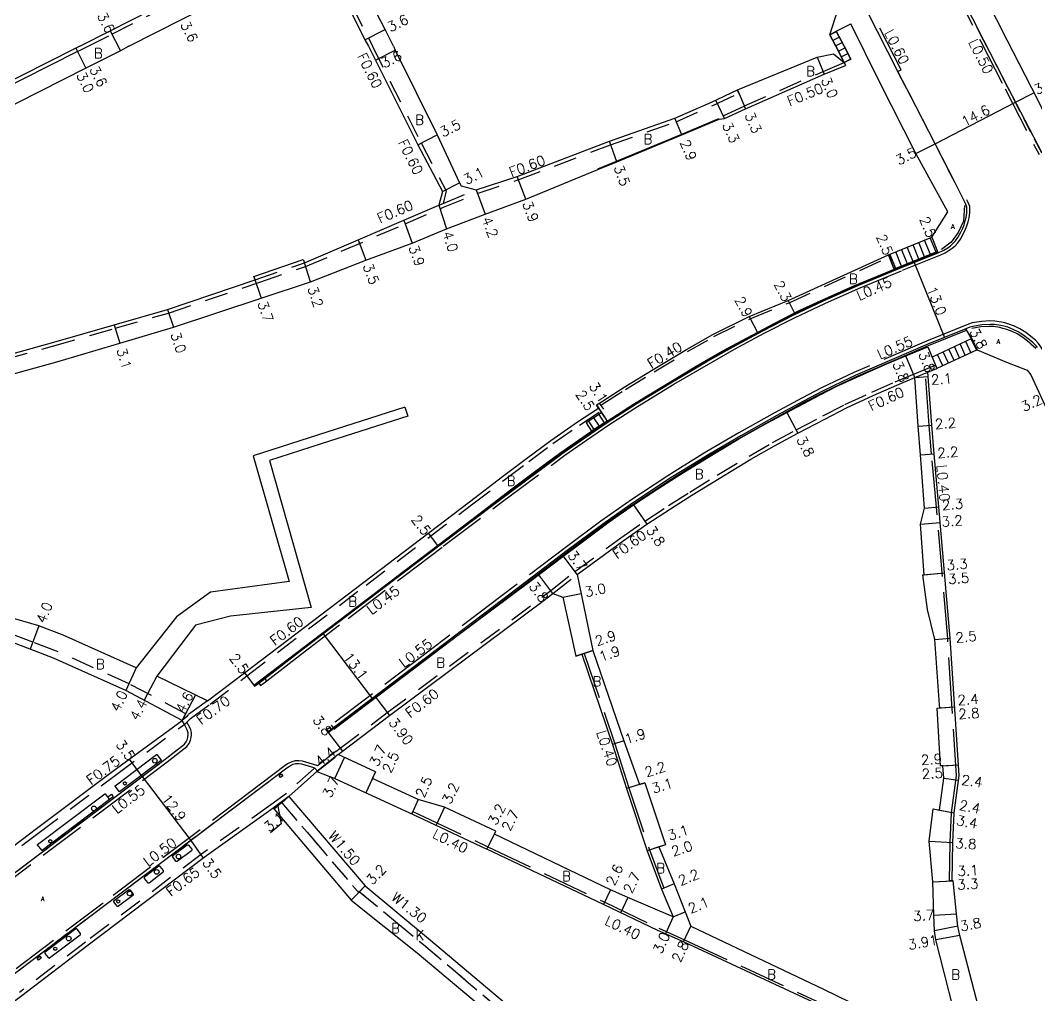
# Model space of a CAD drawing. Header units: metres. Extents: x -2400 to -1600, y -109800 to -109200.
# Drawn here: x -2152.9 to -1989.3, y -109599.1 to -109442.1 of the extents above; entities that cross this region are included whole.
import ezdxf

# ---------------------------------------------------------------- set-up
doc = ezdxf.new("R2010")
doc.units = ezdxf.units.M
doc.header["$LTSCALE"] = 2.5
for name, pattern in [('2213000', [1.5, 1, -0.5]), ('2232000', [2.5, 1.5, -1]), ('2233000', [4, 3, -1]), ('6301000', [1, 0.5, -0.5])]:
    doc.linetypes.add(name, pattern=pattern)
doc.layers.get('0').update_dxf_attribs({"color": 150, "lineweight": 30})
for name, color, linetype in [('2101000', 177, 'Continuous'), ('2102000', 191, 'Continuous'), ('2102001', 191, 'Continuous'), ('2213000', 6, '2213000'), ('2214000', 6, 'Continuous'), ('2214110', 1, 'Continuous'), ('2214120', 2, 'Continuous'), ('2214990', 7, 'Continuous'), ('2231000', 162, 'Continuous'), ('2232000', 4, '2232000'), ('2233000', 62, '2233000'), ('2235000', 7, 'Continuous'), ('2236100', 96, 'Continuous'), ('2238000', 11, 'Continuous'), ('2239000', 3, 'Continuous'), ('5107000', 24, '2232000'), ('6132000', 1, '6132000'), ('6165200', 3, 'Continuous'), ('9107000', 111, 'Continuous'), ('9201100', 215, 'Continuous'), ('9201500', 222, 'Continuous'), ('9201600', 215, 'Continuous'), ('9202100', 82, 'Continuous'), ('9202200', 155, '6301000'), ('9203500', 155, 'Continuous')]:
    doc.layers.add(name, color=color, linetype=linetype)
doc.styles.add('Dm_Anotation', font='txt.shx', dxfattribs={"bigfont": 'pscdm.shx'})
doc.linetypes.add('6132000', pattern='A,1e-07,[100,DM.shx,S=0.25,R=0,X=0,Y=0],0.05,[100,DM.shx,S=0.2,R=0,X=0,Y=0],0.05,[100,DM.shx,S=0.15,R=0,X=0,Y=0],0.05,[100,DM.shx,S=0.1,R=0,X=0,Y=0],0.05,[100,DM.shx,S=0.05,R=0,X=0,Y=0],4.8', length=5)

# ---------------------------------------------------------------- blocks, each defined once
blk = doc.blocks.new('223900')
blk.add_lwpolyline([(-0.22, -0.37), (-0.44, -0.3), (-0.47, -0.27), (-0.48, -0.24), (-0.44, 0.01), (-0.48, 0.23), (-0.47, 0.27), (-0.45, 0.29), (-0.21, 0.38), (-0.04, 0.53), (0, 0.54), (0.03, 0.53), (0.22, 0.37), (0.44, 0.3), (0.47, 0.27), (0.48, 0.24), (0.44, -0.01), (0.48, -0.23), (0.47, -0.27), (0.45, -0.29), (0.21, -0.38), (0.04, -0.53), (0, -0.54), (-0.03, -0.53)], close=True)
blk = doc.blocks.new('223800')
blk.add_circle((0, 0), 0.75)

msp = doc.modelspace()

# ---------------------------------------------------------------- linework, layer by layer
at = {"layer": '2101000'}
for points in [[(-2143.31, -109446.3), (-2138.44, -109443.8), (-2128.41, -109438.67), (-2112.04, -109430.32), (-2107.65, -109428.08), (-2104.95, -109426.39), (-2103.95, -109425.29), (-2094.03, -109412.93), (-2089.49, -109407.23)], [(-2092.86, -109446.3), (-2094.21, -109443.61), (-2096.84, -109438.38), (-2100.33, -109431.11), (-2101.58, -109428.64), (-2100.92, -109427.75), (-2090.95, -109415.33), (-2085.68, -109408.51)], [(-2135.42, -109446.3), (-2126.77, -109441.88), (-2110.33, -109433.49), (-2105.87, -109431.21), (-2105.29, -109430.91), (-2104.49, -109431.6), (-2104.03, -109431.99), (-2103.8, -109432.19), (-2103.6, -109432.6), (-2100.09, -109439.94), (-2097.43, -109445.23), (-2096.89, -109446.3)], [(-1997.48, -109433.45), (-1998.1, -109432.22), (-1998.48, -109432.33), (-1998.92, -109432.58), (-1999.41, -109433.47), (-1999.57, -109434.17), (-1999.55, -109434.69), (-1998.99, -109435.89), (-1995.37, -109442.81), (-1995.14, -109443.26), (-1990.17, -109452.96), (-1985.75, -109461.73)], [(-2003.63, -109472.95), (-2008.74, -109463.58), (-2014.62, -109452.04), (-2019.22, -109442.67)], [(-2143.31, -109446.3), (-2143.99, -109446.6), (-2143.72, -109447.13), (-2166.01, -109458.41)], [(-2135.42, -109446.3), (-2136.8, -109447.01), (-2142.36, -109449.81), (-2164.65, -109461.08)], [(-2096.89, -109446.3), (-2095.76, -109448.55), (-2088.93, -109462.14)], [(-2092.86, -109446.3), (-2092.55, -109446.93), (-2085.81, -109460.56)], [(-2079.56, -109469.41), (-2072.96, -109467.25), (-2058.1, -109461.59), (-2047.55, -109457.88), (-2041.68, -109455.28), (-2037.49, -109453.33), (-2024.65, -109448.02), (-2022, -109447.52), (-2020.31, -109448.93), (-2020.11, -109449.39)], [(-2059.93, -109466.12), (-2056.89, -109464.88), (-2046.42, -109460.55), (-2040.41, -109458.01), (-2039.58, -109457.94), (-2036.17, -109456.36), (-2023.5, -109450.8), (-2020.11, -109449.39)], [(-2085.81, -109460.56), (-2082.21, -109468.27), (-2081.96, -109468.74)], [(-2088.93, -109462.14), (-2084.98, -109469.67), (-2085.55, -109471.89)], [(-2178.88, -109527.1), (-2183.87, -109519.92), (-2184.87, -109518.71), (-2189.86, -109510.75), (-2189.78, -109509.47), (-2189.48, -109508.77), (-2184.2, -109507.47), (-2162.79, -109501.44), (-2147.04, -109497.09), (-2136.91, -109494.09), (-2128.28, -109491.51), (-2114.14, -109486.85), (-2106.18, -109484.22), (-2097.3, -109480.74), (-2089.85, -109477.97), (-2084.33, -109475.7), (-2078.08, -109473.34), (-2071.56, -109470.89), (-2059.93, -109466.12)], [(-2081.96, -109468.74), (-2079.56, -109469.41)], [(-2202.43, -109482.77), (-2192.48, -109502.54), (-2190.95, -109505.61), (-2190.41, -109505.49), (-2185.04, -109504.18), (-2173.26, -109500.99), (-2161.62, -109497.82), (-2147.91, -109494.01), (-2137.79, -109491.12), (-2129.22, -109488.66), (-2115.12, -109483.88), (-2115.3, -109483.33), (-2107.36, -109480.64), (-2107.18, -109481.18), (-2098.54, -109477.47), (-2091.2, -109474.31), (-2085.55, -109471.89)], [(-2006.2, -109477.02), (-2003.63, -109472.95)], [(-2060.16, -109504.04), (-2059.38, -109503.53), (-2055.71, -109501.18), (-2051.06, -109498.34), (-2045.7, -109495.11), (-2041.45, -109492.68), (-2035.6, -109489.78), (-2029.34, -109487.2), (-2013.17, -109479.86), (-2006.2, -109477.02)], [(-2115.32, -109549.16), (-2115.19, -109549.33), (-2114.53, -109548.84), (-2107.8, -109543.64), (-2100.45, -109538.01), (-2091.27, -109531.07), (-2085.12, -109526.41), (-2075.8, -109519.36), (-2065.54, -109511.76), (-2062.07, -109509.3), (-2058.44, -109506.85), (-2053.8, -109503.87), (-2047.94, -109500.29), (-2042.38, -109497.04), (-2038.15, -109494.66), (-2033.37, -109492.09), (-2028.5, -109489.57), (-2023.62, -109487.26), (-2018.2, -109484.85), (-2011.06, -109481.92), (-2005.18, -109479.53), (-2005.26, -109479.34)], [(-2115.32, -109549.16), (-2096.09, -109534.54), (-2079.12, -109521.61), (-2073.77, -109517.56), (-2069.91, -109514.66), (-2066.07, -109511.8), (-2061.83, -109508.84), (-2060.95, -109508.27), (-2058.46, -109506.64), (-2057.7, -109506.14), (-2054.07, -109503.81), (-2049.46, -109500.99), (-2044.13, -109497.78), (-2039.95, -109495.39), (-2035.91, -109493.22), (-2031.47, -109490.88), (-2027.52, -109488.85), (-2022.81, -109486.68), (-2018.72, -109484.86), (-2012.73, -109482.38), (-2005.26, -109479.34)], [(-2000.7, -109491.77), (-2006.82, -109494.27), (-2018.54, -109499.31), (-2020.57, -109500.27), (-2023.7, -109501.78), (-2026.84, -109503.4), (-2031.13, -109505.73), (-2036.96, -109509), (-2042.1, -109511.99), (-2046.36, -109514.62), (-2048.39, -109515.89), (-2054.73, -109520.09), (-2059.17, -109523.2), (-2064.66, -109527.29), (-2075.47, -109535.49), (-2087.93, -109544.95), (-2103.41, -109556.69)], [(-1999.73, -109493.32), (-2000.7, -109491.77)], [(-2010.35, -109496.11), (-2006.84, -109494.67)], [(-2006.84, -109494.67), (-2006.16, -109496.33)], [(-2103.35, -109556.77), (-2095.77, -109551), (-2070.89, -109532.44), (-2065.58, -109528.41), (-2061.78, -109525.56), (-2058.12, -109522.84), (-2054.2, -109520.11), (-2050.3, -109517.55), (-2046.85, -109515.34), (-2042.4, -109512.62), (-2037.24, -109509.5), (-2033.36, -109507.29), (-2029.53, -109505.23), (-2025.19, -109502.94), (-2021.57, -109501.08), (-2017.19, -109499.07), (-2013.34, -109497.35), (-2010.35, -109496.11)], [(-1994.19, -109497.13), (-1990.83, -109498.45), (-1990.28, -109499.18), (-1982.15, -109516.73), (-1971.96, -109536.39), (-1968.87, -109542.48), (-1968.97, -109542.53), (-1963.67, -109552.85), (-1959.85, -109560.22), (-1951.22, -109576.99), (-1948.35, -109582.77), (-1935.14, -109608.78)], [(-2006.86, -109498.78), (-2005.41, -109498.19)], [(-2003.24, -109541.6), (-2005.06, -109520.46), (-2005.84, -109511.89), (-2006.2, -109507.29), (-2006.86, -109498.78)], [(-2063.28, -109531.31), (-2055.9, -109525.93), (-2052.07, -109523.25), (-2048.23, -109520.74), (-2044.84, -109518.56), (-2040.42, -109515.87), (-2035.31, -109512.78), (-2031.52, -109510.61), (-2027.74, -109508.59), (-2023.43, -109506.31), (-2019.9, -109504.5), (-2015.62, -109502.53), (-2011.84, -109500.84), (-2008.9, -109499.62)], [(-2001.12, -109607.47), (-2001.32, -109606.77), (-2005.53, -109590.13), (-2005.74, -109588.67), (-2005.89, -109586.19), (-2006.02, -109580.82), (-2006.62, -109574.28), (-2005.96, -109569.07), (-2004.98, -109569.26), (-2004.28, -109564.11), (-2004.41, -109562.13), (-2004.81, -109562.15), (-2005.32, -109552.83), (-2004.92, -109552.8), (-2004.96, -109552.29), (-2005.73, -109541.81), (-2006.87, -109536.96), (-2007.63, -109531.38), (-2007.43, -109531.36), (-2008.03, -109523.23), (-2007.35, -109520.64), (-2008.03, -109512.06), (-2008.39, -109507.45), (-2008.9, -109499.62)], [(-2116.83, -109547.17), (-2097.6, -109532.55), (-2080.63, -109519.62), (-2075.28, -109515.56), (-2071.41, -109512.66), (-2067.53, -109509.78), (-2063.23, -109506.77), (-2059.83, -109504.55), (-2060.16, -109504.04)], [(-2134.26, -109546.36), (-2146.03, -109541.08), (-2149.93, -109539.61), (-2155.1, -109538.08), (-2172.53, -109531.66)], [(-2063.28, -109531.31), (-2060.73, -109543.55), (-2055.77, -109558.13), (-2053.25, -109565.12), (-2052.39, -109564.85), (-2049.07, -109574.82), (-2050.11, -109575.17), (-2047.64, -109581.14), (-2045.88, -109585.65), (-2044.97, -109587.95)], [(-2101.74, -109560.32), (-2101.05, -109559.79), (-2093.48, -109554.04), (-2068.6, -109535.48), (-2067.17, -109534.39)], [(-2067.17, -109534.39), (-2065.58, -109534.99), (-2063.48, -109544.49), (-2062.53, -109544.16), (-2057.57, -109558.72), (-2055.35, -109565.78), (-2052.01, -109575.79), (-2049.68, -109581.96), (-2047.83, -109586.45), (-2055.1, -109583.33), (-2057.9, -109582.1), (-2076.6, -109573.12)], [(-2126.84, -109554.81), (-2135.94, -109549.99), (-2147.56, -109544.78), (-2151.34, -109543.35), (-2156.34, -109541.46), (-2173.79, -109535.03)], [(-2002.93, -109580.63), (-2002.82, -109574.46), (-2002.62, -109569.71), (-2001.8, -109563.7), (-2002.56, -109552.13), (-2003.24, -109541.6)], [(-2122.77, -109551.69), (-2130.91, -109547.67)], [(-2122.77, -109551.69), (-2116.83, -109547.17)], [(-2216.31, -109622.12), (-2202.6, -109611.73), (-2183.23, -109597.18), (-2168.07, -109585.69), (-2150.33, -109572.24), (-2138.04, -109563), (-2126.84, -109554.81)], [(-2103.35, -109556.77), (-2103.41, -109556.69)], [(-2076.6, -109573.12), (-2076.37, -109572.67), (-2084.62, -109568.79), (-2088.87, -109567.57), (-2096.23, -109564.18), (-2095.73, -109563.09), (-2101.74, -109560.32)], [(-2105.19, -109563.06), (-2109.68, -109567.09)], [(-2105.19, -109563.06), (-2109.68, -109567.09)], [(-2105.19, -109563.06), (-2102.27, -109564.15), (-2088.98, -109570.27), (-2077.82, -109575.53)], [(-2109.68, -109567.09), (-2112.19, -109568.92), (-2123.34, -109576.89), (-2142, -109591.01), (-2152.66, -109599.16), (-2167.78, -109610.55), (-2185.63, -109624.14), (-2205.13, -109638.96)], [(-2109.68, -109567.09), (-2097.41, -109581.45), (-2087.19, -109589.91), (-2067.53, -109606.49), (-2061.34, -109611.3), (-2059.98, -109612.36), (-2054.04, -109617.46), (-2044.22, -109625.93), (-2037.68, -109632.4), (-2036, -109634.06), (-2023.6, -109628.01), (-2015.9, -109624.15), (-1996.43, -109614.41), (-1996.48, -109613.23)], [(-2112.19, -109568.92), (-2112.05, -109569.09), (-2099.64, -109583.75), (-2089.03, -109592.22), (-2069.4, -109608.71)], [(-1997.6, -109612.86), (-2006.48, -109609.12), (-2021.35, -109602.02), (-2046.17, -109590.48), (-2050.28, -109588.64), (-2059.02, -109584.44), (-2077.82, -109575.53)], [(-1996.45, -109609.35), (-1997.47, -109605.7), (-2001.68, -109589.44), (-2002.01, -109587.95), (-2002.2, -109585.93), (-2002.73, -109580.62), (-2002.93, -109580.63)], [(-2044.97, -109587.95), (-2023.61, -109598.08), (-2012.94, -109603.27), (-2006.89, -109605.82), (-2006.63, -109605.28), (-2001.12, -109607.47)]]:
    msp.add_lwpolyline(points, dxfattribs=at)
at = {"layer": '2101000', "flags": 128}
for points in [[(-1999.73, -109493.32), (-2006.16, -109496.33)], [(-1998.91, -109495.15), (-2005.41, -109498.19)], [(-1998.91, -109495.15), (-1994.19, -109497.13)]]:
    msp.add_lwpolyline(points, dxfattribs=at)
at = {"layer": '2102000'}
for points in [[(-2021.66, -109446.3), (-2022.63, -109444.43), (-2020.92, -109439.22)], [(-2020.31, -109446.3), (-2021.57, -109443.88), (-2019.22, -109442.67)], [(-2020.31, -109448.93), (-2021.66, -109446.3)], [(-2019.24, -109448.37), (-2020.31, -109446.3)], [(-2091.02, -109504.41), (-2104.94, -109508.85), (-2115.41, -109512.22), (-2109.66, -109532.48), (-2122.32, -109534.19), (-2127.77, -109538.15), (-2134.26, -109546.36)], [(-2090.56, -109505.84), (-2104.48, -109510.29), (-2112.8, -109512.96), (-2106.08, -109536.64), (-2119.1, -109538.03), (-2124.71, -109539.51), (-2130.91, -109547.67)]]:
    msp.add_lwpolyline(points, dxfattribs=at)
at = {"layer": '2102001'}
for points in [[(-2019.24, -109448.37), (-2020.31, -109448.93)], [(-2091.02, -109504.41), (-2090.56, -109505.84)]]:
    msp.add_lwpolyline(points, dxfattribs=at)
at = {"layer": '2213000'}
for points in [[(-1988.5, -109463.46), (-1993.96, -109452.94), (-1997.85, -109445.32), (-2007.11, -109427.06), (-2010.43, -109420.59), (-2024.99, -109392.11), (-2034.91, -109372.6), (-2041.9, -109358.91), (-2044.02, -109354.56), (-2044.17, -109353.92), (-2044.24, -109353.28), (-2044.21, -109352.64), (-2044.05, -109351.98), (-2043.73, -109351.39), (-2043.26, -109350.92), (-2042.64, -109350.49)], [(-2000.95, -109471.27), (-2002.46, -109468.3), (-2008.75, -109455.96), (-2011.67, -109450.37), (-2023.11, -109427.79), (-2031.48, -109411.32), (-2046.27, -109382.37), (-2056.81, -109361.62), (-2057.12, -109361.11), (-2057.4, -109360.78), (-2057.77, -109360.49), (-2058.15, -109360.26), (-2058.43, -109360.12), (-2058.69, -109360.01), (-2059.11, -109359.86), (-2059.5, -109359.74), (-2059.98, -109359.65), (-2060.41, -109359.62), (-2060.87, -109359.61), (-2060.95, -109359.6)], [(-2005.18, -109479.53), (-2004.26, -109479.11), (-2003.64, -109478.72), (-2003.21, -109478.41), (-2002.8, -109478.06), (-2002.4, -109477.62), (-2002.01, -109477.08), (-2001.53, -109476.21), (-2001.2, -109475.56), (-2001, -109475.05), (-2000.81, -109474.41), (-2000.67, -109473.83), (-2000.56, -109473.08), (-2000.53, -109472.51), (-2000.56, -109472.2), (-2000.77, -109471.61), (-2000.95, -109471.27)], [(-1989.97, -109493.94), (-1991.39, -109492.83), (-1992.28, -109492.27), (-1993.1, -109491.86), (-1993.95, -109491.53), (-1994.59, -109491.36), (-1995.09, -109491.25), (-1996.1, -109491.07), (-1996.82, -109491.06), (-1998.12, -109491.14), (-1999.59, -109491.38), (-2000.09, -109491.52), (-2000.7, -109491.77)], [(-1989.16, -109494.8), (-1989.41, -109494.49), (-1989.97, -109493.94)], [(-2165.52, -109588.15), (-2129.59, -109561.06), (-2126.5, -109558.62), (-2126.2, -109558.27), (-2126.01, -109557.85), (-2125.92, -109557.47), (-2125.89, -109557.1), (-2125.91, -109556.83), (-2125.98, -109556.49), (-2126.09, -109556.2), (-2126.51, -109555.45)], [(-2105.51, -109562.48), (-2106, -109562.34), (-2107.61, -109561.86), (-2108.12, -109561.79), (-2108.62, -109561.79), (-2109.05, -109561.91), (-2109.48, -109562.14), (-2109.6, -109562.22), (-2109.99, -109562.49), (-2115.71, -109566.8), (-2139.31, -109584.61), (-2170.67, -109608.35), (-2205.13, -109634.44), (-2205.63, -109634.85), (-2205.86, -109635.09), (-2206.12, -109635.52), (-2206.24, -109635.93), (-2206.26, -109636.4), (-2206.22, -109636.89), (-2206.13, -109637.33), (-2205.54, -109638.44)]]:
    msp.add_lwpolyline(points, dxfattribs=at)
at = {"layer": '2214000'}
for points in [[(-2022.63, -109444.43), (-2021.66, -109446.3)], [(-2021.57, -109443.88), (-2020.31, -109446.3)], [(-2021.66, -109446.3), (-2020.31, -109448.93)], [(-2020.31, -109446.3), (-2019.24, -109448.37)], [(-2013.17, -109479.86), (-2006.2, -109477.02)], [(-2005.26, -109479.34), (-2012.23, -109482.18)], [(-2059.34, -109505.3), (-2061.82, -109506.93)], [(-2058.46, -109506.64), (-2060.95, -109508.27)]]:
    msp.add_lwpolyline(points, dxfattribs=at)
at = {"layer": '2214000', "flags": 128}
for points in [[(-1999.73, -109493.32), (-2006.16, -109496.33)], [(-1998.91, -109495.15), (-2005.41, -109498.19)]]:
    msp.add_lwpolyline(points, dxfattribs=at)
at = {"layer": '2214110'}
for points in [[(-2022.63, -109444.43), (-2021.57, -109443.88)], [(-2006.2, -109477.02), (-2005.26, -109479.34)], [(-1999.73, -109493.32), (-1998.91, -109495.15)], [(-2061.82, -109506.93), (-2060.95, -109508.27)]]:
    msp.add_lwpolyline(points, dxfattribs=at)
at = {"layer": '2214120'}
for points in [[(-2019.24, -109448.37), (-2020.31, -109448.93)], [(-2012.23, -109482.18), (-2013.17, -109479.86)], [(-2006.16, -109496.33), (-2005.41, -109498.19)], [(-2059.34, -109505.3), (-2058.46, -109506.64)]]:
    msp.add_lwpolyline(points, dxfattribs=at)
at = {"layer": '2214990'}
for points in [[(-2022.62, -109444.46), (-2021.55, -109443.91)], [(-2022.16, -109445.35), (-2021.09, -109444.8)], [(-2021.7, -109446.24), (-2020.63, -109445.68)], [(-2021.24, -109447.12), (-2020.17, -109446.57)], [(-2020.78, -109448.01), (-2019.71, -109447.46)], [(-2020.32, -109448.9), (-2019.25, -109448.35)], [(-2006.43, -109479.81), (-2007.37, -109477.5)], [(-2005.5, -109479.44), (-2006.44, -109477.12)], [(-2010.13, -109481.32), (-2011.07, -109479.01)], [(-2009.2, -109480.94), (-2010.15, -109478.63)], [(-2008.28, -109480.57), (-2009.22, -109478.25)], [(-2007.35, -109480.19), (-2008.3, -109477.87)], [(-2011.98, -109482.08), (-2012.93, -109479.76)], [(-2011.06, -109481.7), (-2012, -109479.38)], [(-2060.54, -109508), (-2061.42, -109506.66)], [(-2059.7, -109507.45), (-2060.58, -109506.11)], [(-2058.87, -109506.9), (-2059.74, -109505.57)]]:
    msp.add_lwpolyline(points, dxfattribs=at)
at = {"layer": '2214990', "flags": 128}
for points in [[(-1999.9, -109495.61), (-2000.74, -109493.8)], [(-1998.99, -109495.18), (-1999.84, -109493.37)], [(-2003.52, -109497.3), (-2004.37, -109495.49)], [(-2002.61, -109496.88), (-2003.46, -109495.07)], [(-2001.71, -109496.46), (-2002.55, -109494.64)], [(-2000.8, -109496.03), (-2001.65, -109494.22)], [(-2004.42, -109497.73), (-2005.27, -109495.92)]]:
    msp.add_lwpolyline(points, dxfattribs=at)
at = {"layer": '2231000'}
msp.add_lwpolyline([(-2143.99, -109446.6), (-2166.29, -109457.87)], dxfattribs=at)
at = {"layer": '2232000'}
for points in [[(-2142, -109446.3), (-2138.16, -109444.34), (-2128.13, -109439.2), (-2111.76, -109430.86), (-2107.35, -109428.6), (-2104.56, -109426.86), (-2104.95, -109426.39)], [(-2103.68, -109431.51), (-2103.31, -109431.82), (-2099.55, -109439.68), (-2096.89, -109444.96), (-2096.22, -109446.3)], [(-2143.72, -109447.13), (-2142, -109446.3)], [(-2096.22, -109446.3), (-2088.4, -109461.86)], [(-2039.58, -109457.94), (-2039.79, -109457.49), (-2036.37, -109455.9), (-2023.7, -109450.34), (-2020.31, -109448.93)], [(-2079.37, -109469.98), (-2072.76, -109467.81), (-2057.89, -109462.15), (-2047.33, -109458.44), (-2041.43, -109455.82), (-2037.25, -109453.88), (-2037.49, -109453.33)], [(-2088.4, -109461.86), (-2084.34, -109469.59), (-2084.86, -109471.61)], [(-2085.55, -109471.89), (-2084.86, -109471.61), (-2079.56, -109469.41)], [(-2085.04, -109472.31), (-2079.37, -109469.98)], [(-2106.99, -109481.75), (-2090.96, -109474.86), (-2085.04, -109472.31)], [(-2059.44, -109504.05), (-2059.17, -109503.87), (-2055.5, -109501.52), (-2050.86, -109498.68), (-2045.5, -109495.45), (-2041.27, -109493.03), (-2035.43, -109490.15), (-2029.18, -109487.57), (-2013.02, -109480.23), (-2013.17, -109479.86)], [(-2115.12, -109483.88), (-2107.18, -109481.18)], [(-2114.36, -109484.26), (-2106.99, -109481.75)], [(-2207.7, -109507.95), (-2207.66, -109508.55), (-2203.74, -109508.27), (-2198.46, -109507.89), (-2190.27, -109506.08), (-2184.89, -109504.76), (-2173.11, -109501.57), (-2161.47, -109498.39), (-2147.74, -109494.59), (-2137.63, -109491.69), (-2129.04, -109489.24), (-2114.36, -109484.26)], [(-2102.11, -109559.84), (-2101.41, -109559.31), (-2093.84, -109553.56), (-2068.96, -109535), (-2067.54, -109533.91), (-2063.64, -109530.83), (-2056.25, -109525.44), (-2052.41, -109522.76), (-2048.56, -109520.24), (-2045.16, -109518.05), (-2040.74, -109515.35), (-2035.61, -109512.26), (-2031.81, -109510.09), (-2028.02, -109508.06), (-2023.71, -109505.78), (-2020.17, -109503.96), (-2015.87, -109501.99), (-2012.08, -109500.29), (-2009.23, -109499.11), (-2007.18, -109498.27), (-2005.63, -109497.63), (-2005.41, -109498.19)], [(-2008.9, -109499.62), (-2006.86, -109498.78)], [(-2116.47, -109547.65), (-2097.24, -109533.03), (-2080.27, -109520.1), (-2074.92, -109516.04), (-2071.05, -109513.14), (-2067.18, -109510.26), (-2062.89, -109507.27), (-2059, -109504.72), (-2059.66, -109503.72)], [(-2067.17, -109534.39), (-2063.28, -109531.31)], [(-2250.32, -109645.03), (-2249.93, -109645.7), (-2249.24, -109645.29), (-2245.47, -109643.15), (-2241.18, -109640.67), (-2231.43, -109634.42), (-2225.44, -109630.08), (-2220.35, -109626.18), (-2202.14, -109612.34), (-2182.78, -109597.78), (-2167.61, -109586.3), (-2149.87, -109572.85), (-2137.58, -109563.61), (-2126.4, -109555.37), (-2125.52, -109554.52), (-2122.37, -109552.22), (-2116.47, -109547.65)], [(-2122.77, -109551.69), (-2125.88, -109553.92), (-2126.23, -109554.29), (-2126.84, -109554.81)], [(-2102.11, -109559.84), (-2105.59, -109562.54), (-2110.08, -109566.57)], [(-2105.19, -109563.06), (-2101.74, -109560.32)], [(-2110.08, -109566.57), (-2112.6, -109568.4), (-2123.73, -109576.36), (-2142.41, -109590.49), (-2153.06, -109598.63)], [(-2098.32, -109582.39), (-2097.41, -109581.45)]]:
    msp.add_lwpolyline(points, dxfattribs=at)
at = {"layer": '2233000'}
for points in [[(-2007.8, -109426.81), (-2007.55, -109427.29), (-1998.3, -109445.54), (-1994.4, -109453.17), (-1988.93, -109463.73)], [(-2011.69, -109450.33), (-2011.15, -109450.06), (-2019.78, -109433.01)], [(-2113.24, -109548.44), (-2107.51, -109544.01), (-2100.16, -109538.39), (-2090.99, -109531.44), (-2084.83, -109526.78), (-2075.52, -109519.74), (-2065.27, -109512.14), (-2061.8, -109509.68), (-2058.18, -109507.25), (-2053.56, -109504.27), (-2047.7, -109500.69), (-2042.15, -109497.45), (-2037.93, -109495.07), (-2033.16, -109492.5), (-2028.3, -109489.99), (-2023.42, -109487.69), (-2018.01, -109485.29), (-2010.89, -109482.35), (-2004.74, -109479.87), (-2004.03, -109479.53), (-2003.38, -109479.12), (-2002.91, -109478.79), (-2002.46, -109478.4), (-2002.03, -109477.92), (-2001.6, -109477.34), (-2001.1, -109476.44), (-2000.76, -109475.76), (-2000.54, -109475.21), (-2000.34, -109474.54), (-2000.2, -109473.92), (-2000.09, -109473.13), (-2000.05, -109472.51), (-2000.09, -109472.1), (-2000.33, -109471.42), (-2000.54, -109471.02)], [(-1989.52, -109493.6), (-1991.07, -109492.38), (-1992.01, -109491.79), (-1992.88, -109491.35), (-1993.78, -109491.01), (-1994.46, -109490.82), (-1994.98, -109490.71), (-1996.05, -109490.53), (-1996.84, -109490.51), (-1998.18, -109490.59), (-1999.72, -109490.84), (-2000.27, -109491.01), (-2007.04, -109493.76), (-2018.77, -109498.81), (-2020.81, -109499.77), (-2023.95, -109501.29), (-2027.1, -109502.92), (-2031.39, -109505.25), (-2037.23, -109508.53), (-2042.39, -109511.52), (-2046.65, -109514.15), (-2048.69, -109515.43), (-2055.04, -109519.63), (-2059.49, -109522.76), (-2064.99, -109526.85), (-2075.8, -109535.05), (-2088.26, -109544.52), (-2102.87, -109555.59), (-2102.53, -109556.02)], [(-1969.21, -109532.69), (-1971.59, -109528.01), (-1973.93, -109523.34), (-1977.38, -109516.62), (-1981.21, -109509.1), (-1983.01, -109505.57), (-1988.31, -109495.17), (-1988.73, -109494.49), (-1989.02, -109494.13), (-1989.52, -109493.6)], [(-2002.93, -109580.63), (-2003.33, -109580.63), (-2003.22, -109574.45), (-2003.02, -109569.67), (-2002.2, -109563.69), (-2002.96, -109552.16), (-2003.64, -109541.63), (-2005.46, -109520.49), (-2006.24, -109511.93), (-2006.6, -109507.32), (-2007.25, -109498.94)], [(-2062.53, -109544.16), (-2062.15, -109544.04), (-2057.19, -109558.59), (-2054.97, -109565.66), (-2051.64, -109575.66), (-2049.31, -109581.81), (-2049.68, -109581.96)], [(-2165.2, -109588.57), (-2129.26, -109561.48), (-2126.13, -109559.01), (-2125.74, -109558.56), (-2125.51, -109558.02), (-2125.39, -109557.55), (-2125.36, -109557.11), (-2125.38, -109556.76), (-2125.47, -109556.34), (-2125.61, -109555.96), (-2126.11, -109555.09)], [(-2105.03, -109562.15), (-2105.86, -109561.88), (-2107.51, -109561.39), (-2108.09, -109561.3), (-2108.69, -109561.3), (-2109.23, -109561.46), (-2109.71, -109561.71), (-2109.88, -109561.82), (-2110.27, -109562.1), (-2116, -109566.41), (-2139.6, -109584.23), (-2170.96, -109607.96), (-2205.43, -109634.06), (-2205.95, -109634.5), (-2206.25, -109634.8), (-2206.56, -109635.33), (-2206.72, -109635.84), (-2206.75, -109636.42), (-2206.7, -109636.95), (-2206.6, -109637.48), (-2205.96, -109638.76)], [(-2089.91, -109569.84), (-2089.75, -109569.48), (-2088.81, -109569.91), (-2077.64, -109575.17), (-2058.85, -109584.08), (-2050.11, -109588.28), (-2046.01, -109590.12), (-2021.18, -109601.66), (-2006.31, -109608.76), (-1997.46, -109612.49), (-1996.35, -109612.85), (-1996.48, -109613.23)]]:
    msp.add_lwpolyline(points, dxfattribs=at)
at = {"layer": '2235000'}
for points in [[(-2114.53, -109548.84), (-2114.25, -109549.22), (-2113.24, -109548.44), (-2113.53, -109548.07)], [(-2103.66, -109556.32), (-2103.17, -109555.95), (-2102.84, -109556.39), (-2103.33, -109556.76)], [(-2110.68, -109563.73), (-2111.05, -109564.01), (-2111.27, -109563.71), (-2110.9, -109563.43)], [(-2138.53, -109567.53), (-2138.83, -109567.13), (-2138.26, -109566.7), (-2137.95, -109567.1)], [(-2149.55, -109593.09), (-2149.98, -109593.42), (-2150.21, -109593.11), (-2149.78, -109592.78)]]:
    msp.add_lwpolyline(points, close=True, dxfattribs=at)
at = {"layer": '2236100'}
for points in [[(-2130.97, -109560.33), (-2130.94, -109560.33), (-2130.92, -109560.33), (-2130.24, -109561.22), (-2130.23, -109561.25), (-2130.23, -109561.26), (-2130.24, -109561.28), (-2136.92, -109566.32), (-2136.93, -109566.32), (-2136.95, -109566.31), (-2136.97, -109566.3), (-2137.66, -109565.42), (-2137.66, -109565.41), (-2137.66, -109565.39), (-2137.65, -109565.37)], [(-2139.31, -109566.63), (-2139.29, -109566.62), (-2139.26, -109566.63), (-2138.59, -109567.52), (-2138.58, -109567.54), (-2138.58, -109567.56), (-2138.58, -109567.57), (-2149.41, -109575.74), (-2149.43, -109575.74), (-2149.44, -109575.73), (-2149.46, -109575.72), (-2150.15, -109574.84), (-2150.15, -109574.83), (-2150.15, -109574.81), (-2150.14, -109574.79)], [(-2128.41, -109576.73), (-2128.39, -109576.64), (-2128.34, -109576.58), (-2126.05, -109574.85), (-2125.97, -109574.83), (-2125.89, -109574.85), (-2125.82, -109574.89), (-2125.31, -109575.57), (-2125.28, -109575.64), (-2125.3, -109575.72), (-2125.35, -109575.79), (-2127.64, -109577.52), (-2127.72, -109577.54), (-2127.8, -109577.52), (-2127.87, -109577.48), (-2128.38, -109576.8)], [(-2132.91, -109580.03), (-2132.97, -109580.09), (-2132.98, -109580.18), (-2132.96, -109580.25), (-2132.44, -109580.93), (-2132.37, -109580.97), (-2132.29, -109580.99), (-2132.19, -109580.97), (-2129.9, -109579.21), (-2129.85, -109579.15), (-2129.84, -109579.06), (-2129.86, -109578.99), (-2130.38, -109578.32), (-2130.46, -109578.28), (-2130.54, -109578.26), (-2130.61, -109578.28)], [(-2137.86, -109583.95), (-2137.85, -109583.87), (-2137.8, -109583.8), (-2135.51, -109582.08), (-2135.43, -109582.05), (-2135.35, -109582.07), (-2135.28, -109582.11), (-2134.77, -109582.79), (-2134.74, -109582.87), (-2134.76, -109582.95), (-2134.81, -109583.01), (-2137.1, -109584.74), (-2137.18, -109584.77), (-2137.26, -109584.75), (-2137.33, -109584.71), (-2137.84, -109584.03)], [(-2143.27, -109589.33), (-2143.22, -109589.26), (-2143.21, -109589.18), (-2143.23, -109589.1), (-2143.74, -109588.42), (-2143.82, -109588.38), (-2143.9, -109588.36), (-2143.97, -109588.39), (-2148.9, -109592.11), (-2148.95, -109592.17), (-2148.96, -109592.26), (-2148.94, -109592.33), (-2148.43, -109593.01), (-2148.36, -109593.05), (-2148.28, -109593.07), (-2148.2, -109593.05)]]:
    msp.add_lwpolyline(points, close=True, dxfattribs=at)
at = {"layer": '5107000'}
for points in [[(-2126.84, -109554.81), (-2126.28, -109553.75), (-2135.41, -109548.91), (-2147.1, -109543.67), (-2150.92, -109542.23), (-2155.93, -109540.33), (-2173.37, -109533.91), (-2173.56, -109534.41), (-2173.79, -109535.03)], [(-2109.68, -109567.09), (-2110.82, -109568.06), (-2098.46, -109582.53), (-2098.32, -109582.39), (-2088.03, -109590.91), (-2068.37, -109607.49), (-2067.53, -109606.49)]]:
    msp.add_lwpolyline(points, dxfattribs=at)
at = {"layer": '6132000'}
for points in [[(-2059.97, -109466.03), (-2056.93, -109464.78), (-2046.45, -109460.46), (-2040.45, -109457.92)], [(-2005.21, -109479.44), (-2020.21, -109485.66), (-2026.81, -109488.66), (-2030.95, -109490.76), (-2036.71, -109493.79), (-2039.79, -109495.48), (-2044.25, -109498.02), (-2047.15, -109499.72), (-2053.74, -109503.72), (-2059.22, -109507.27), (-2064.91, -109511.11), (-2076.01, -109519.4), (-2085.42, -109526.58), (-2103.44, -109540.25), (-2112.82, -109547.36)], [(-2102.44, -109556.22), (-2087.83, -109545.15), (-2075.37, -109535.68), (-2064.56, -109527.49), (-2059.07, -109523.39), (-2054.63, -109520.28), (-2048.29, -109516.08), (-2046.27, -109514.81), (-2042.01, -109512.18), (-2036.86, -109509.2), (-2031.03, -109505.93), (-2026.74, -109503.59), (-2023.6, -109501.98), (-2020.47, -109500.46), (-2018.44, -109499.5), (-2006.73, -109494.46), (-2000.6, -109491.97)]]:
    msp.add_lwpolyline(points, dxfattribs=at)
at = {"layer": '6165200'}
for points in [[(-2000.91, -109471.95), (-2001.1, -109474.44), (-2001.95, -109476.26), (-2003.1, -109477.81), (-2004.66, -109479.03)], [(-1990.27, -109494.17), (-1991.54, -109493.17), (-1992.43, -109492.6), (-1993.26, -109492.19), (-1994.1, -109491.87), (-1994.74, -109491.7), (-1995.24, -109491.59), (-1996.26, -109491.41), (-1996.98, -109491.4), (-1998.28, -109491.48), (-1999.75, -109491.71)], [(-1990.27, -109494.17), (-1989.47, -109494.9)]]:
    msp.add_lwpolyline(points, dxfattribs=at)
at = {"layer": '9107000'}
for points in [[(-2042.12, -109350.15), (-2042.64, -109350.49), (-2043.26, -109350.92), (-2043.73, -109351.39), (-2044.05, -109351.98), (-2044.21, -109352.64), (-2044.24, -109353.28), (-2044.17, -109353.92), (-2044.02, -109354.56), (-2041.9, -109358.91), (-2034.91, -109372.6), (-2024.99, -109392.11), (-2010.43, -109420.59), (-2007.11, -109427.06), (-1997.85, -109445.32), (-1993.96, -109452.94), (-1988.5, -109463.46)], [(-2000.95, -109471.27), (-2002.46, -109468.3), (-2008.75, -109455.96), (-2011.67, -109450.37), (-2023.11, -109427.79), (-2031.48, -109411.32), (-2046.27, -109382.37), (-2056.81, -109361.62), (-2057.12, -109361.11), (-2057.4, -109360.78), (-2057.77, -109360.49), (-2058.15, -109360.26), (-2058.43, -109360.12), (-2058.69, -109360.01), (-2059.11, -109359.86), (-2059.5, -109359.74), (-2059.98, -109359.65), (-2060.41, -109359.62), (-2060.87, -109359.61), (-2060.95, -109359.6), (-2061.75, -109359.61)], [(-2005.18, -109479.53), (-2004.26, -109479.11), (-2003.64, -109478.72), (-2003.21, -109478.41), (-2002.8, -109478.06), (-2002.4, -109477.62), (-2002.01, -109477.08), (-2001.53, -109476.21), (-2001.2, -109475.56), (-2001, -109475.05), (-2000.81, -109474.41), (-2000.67, -109473.83), (-2000.56, -109473.08), (-2000.53, -109472.51), (-2000.56, -109472.2), (-2000.77, -109471.61), (-2000.95, -109471.27)], [(-1989.97, -109493.94), (-1991.39, -109492.83), (-1992.28, -109492.27), (-1993.1, -109491.86), (-1993.95, -109491.53), (-1994.59, -109491.36), (-1995.09, -109491.25), (-1996.1, -109491.07), (-1996.82, -109491.06), (-1998.12, -109491.14), (-1999.59, -109491.38), (-2000.09, -109491.52), (-2000.7, -109491.77)], [(-1989.16, -109494.8), (-1989.41, -109494.49), (-1989.97, -109493.94)], [(-2165.52, -109588.15), (-2129.59, -109561.06), (-2126.5, -109558.62), (-2126.2, -109558.27), (-2126.01, -109557.85), (-2125.92, -109557.47), (-2125.89, -109557.1), (-2125.91, -109556.83), (-2125.98, -109556.49), (-2126.09, -109556.2), (-2126.51, -109555.45), (-2126.84, -109554.81)], [(-2105.19, -109563.06), (-2105.06, -109562.97), (-2105.51, -109562.48), (-2106, -109562.34), (-2107.61, -109561.86), (-2108.12, -109561.79), (-2108.62, -109561.79), (-2109.05, -109561.91), (-2109.48, -109562.14), (-2109.6, -109562.22), (-2109.99, -109562.49), (-2115.71, -109566.8), (-2139.31, -109584.61), (-2170.67, -109608.35), (-2205.13, -109634.44), (-2205.63, -109634.85), (-2205.86, -109635.09), (-2206.12, -109635.52), (-2206.24, -109635.93), (-2206.26, -109636.4), (-2206.22, -109636.89), (-2206.13, -109637.33), (-2205.54, -109638.44), (-2205.13, -109638.96)]]:
    msp.add_lwpolyline(points, dxfattribs=at)
at = {"layer": '9201100'}
for points in [[(-2138.44, -109443.8), (-2136.8, -109447.01)], [(-2097.43, -109445.23), (-2094.21, -109443.61)], [(-2143.99, -109446.6), (-2142.36, -109449.81)], [(-2143.72, -109447.13), (-2142.36, -109449.81)], [(-2095.76, -109448.55), (-2092.55, -109446.93)], [(-2024.65, -109448.02), (-2023.5, -109450.8)], [(-2037.49, -109453.33), (-2036.17, -109456.36)], [(-2039.58, -109457.94), (-2040.97, -109454.95)], [(-2046.42, -109460.55), (-2047.55, -109457.88)], [(-2088.93, -109462.14), (-2085.81, -109460.56)], [(-2056.89, -109464.88), (-2058.1, -109461.59)], [(-2071.56, -109470.89), (-2072.96, -109467.25)], [(-2084.98, -109469.67), (-2082.21, -109468.27)], [(-2079.56, -109469.41), (-2078.08, -109473.34)], [(-2085.55, -109471.89), (-2084.33, -109475.7)], [(-2091.2, -109474.31), (-2089.85, -109477.97)], [(-2098.54, -109477.47), (-2097.3, -109480.74)], [(-2006.2, -109477.02), (-2005.26, -109479.34)], [(-2013.17, -109479.86), (-2012.23, -109482.18)], [(-2106.18, -109484.22), (-2107.18, -109481.18)], [(-2115.3, -109483.33), (-2114.14, -109486.85)], [(-2029.34, -109487.2), (-2028.29, -109489.24)], [(-2129.22, -109488.66), (-2128.28, -109491.51)], [(-2035.6, -109489.78), (-2034.24, -109492.35)], [(-2137.79, -109491.12), (-2136.91, -109494.09)], [(-2008.9, -109499.62), (-2010.35, -109496.11)], [(-2008.9, -109499.62), (-2006.81, -109499.46)], [(-2060.16, -109504.04), (-2058.46, -109506.64)], [(-2059.83, -109504.55), (-2058.46, -109506.64)], [(-2029.53, -109505.23), (-2027.74, -109508.59)], [(-2008.39, -109507.45), (-2006.2, -109507.29)], [(-2008.03, -109512.06), (-2005.84, -109511.89)], [(-2054.2, -109520.11), (-2052.07, -109523.25)], [(-2007.35, -109520.64), (-2005.06, -109520.46)], [(-2008.03, -109523.23), (-2004.85, -109522.95)], [(-2087.26, -109524.67), (-2085.74, -109526.66)], [(-2063.28, -109531.31), (-2065.5, -109528.36)], [(-2067.17, -109534.39), (-2069.47, -109531.36)], [(-2007.63, -109531.38), (-2004.14, -109531.08)], [(-2007.43, -109531.36), (-2004.14, -109531.08)], [(-2065.58, -109534.99), (-2062.64, -109534.38)], [(-2149.93, -109539.61), (-2151.34, -109543.35)], [(-2005.73, -109541.81), (-2003.24, -109541.6)], [(-2060.73, -109543.55), (-2063.48, -109544.49)], [(-2062.53, -109544.16), (-2060.73, -109543.55)], [(-2134.26, -109546.36), (-2135.94, -109549.99)], [(-2130.91, -109547.67), (-2132.97, -109551.56)], [(-2116.83, -109547.17), (-2115.32, -109549.16)], [(-2126.84, -109554.81), (-2124.69, -109550.74)], [(-2095.83, -109550.92), (-2093.47, -109554.03)], [(-2005.32, -109552.83), (-2002.53, -109552.65)], [(-2004.92, -109552.8), (-2002.53, -109552.65)], [(-2103.35, -109556.77), (-2101.05, -109559.79)], [(-2055.77, -109558.13), (-2057.57, -109558.72)], [(-2101.74, -109560.32), (-2105.19, -109563.06)], [(-2102.27, -109564.15), (-2100.72, -109560.79)], [(-2004.81, -109562.15), (-2001.91, -109561.96)], [(-2004.41, -109562.13), (-2001.91, -109561.96)], [(-2095.73, -109563.09), (-2097.27, -109566.45)], [(-2096.23, -109564.18), (-2097.27, -109566.45)], [(-2004.28, -109564.11), (-2001.9, -109564.44)], [(-2052.39, -109564.85), (-2055.35, -109565.78)], [(-2053.25, -109565.12), (-2055.35, -109565.78)], [(-2109.68, -109567.09), (-2112.05, -109569.09)], [(-2088.87, -109567.57), (-2089.91, -109569.84)], [(-2084.62, -109568.79), (-2085.99, -109571.68)], [(-2005.96, -109569.07), (-2002.62, -109569.71)], [(-2004.98, -109569.26), (-2002.62, -109569.71)], [(-2077.82, -109575.53), (-2076.37, -109572.67)], [(-2077.82, -109575.53), (-2076.6, -109573.12)], [(-2049.07, -109574.82), (-2052.01, -109575.79)], [(-2050.11, -109575.17), (-2052.01, -109575.79)], [(-2006.62, -109574.28), (-2002.82, -109574.46)], [(-2006.02, -109580.82), (-2002.73, -109580.62)], [(-2006.02, -109580.82), (-2002.93, -109580.63)], [(-2097.41, -109581.45), (-2099.64, -109583.75)], [(-2057.9, -109582.1), (-2059.02, -109584.44)], [(-2047.64, -109581.14), (-2049.68, -109581.96)], [(-2055.1, -109583.33), (-2056.27, -109585.76)], [(-2047.83, -109586.45), (-2045.88, -109585.65)], [(-2047.83, -109586.45), (-2049.05, -109589.19)], [(-2005.89, -109586.19), (-2002.2, -109585.93)], [(-2046.17, -109590.48), (-2044.97, -109587.95)], [(-2002.01, -109587.95), (-2005.74, -109588.67)], [(-2001.68, -109589.44), (-2005.53, -109590.13)]]:
    msp.add_lwpolyline(points, dxfattribs=at)
at = {"layer": '9201100', "flags": 128}
for points in [[(-1992.73, -109455.3), (-1989.75, -109453.8)], [(-2005.66, -109462.01), (-1992.73, -109455.3)], [(-2008.74, -109463.58), (-2005.66, -109462.01)], [(-2009.06, -109481.1), (-2004.14, -109493.18)], [(-2000.7, -109491.77), (-1998.91, -109495.15)], [(-2006.84, -109494.67), (-2005.41, -109498.19)], [(-2104.17, -109540.86), (-2096.27, -109551.28)], [(-2133.28, -109563.84), (-2135.34, -109561.03)], [(-2133.28, -109563.84), (-2125.48, -109574.17)], [(-2125.48, -109574.17), (-2123.47, -109576.99)]]:
    msp.add_lwpolyline(points, dxfattribs=at)
at = {"layer": '9201600', "flags": 128}
msp.add_lwpolyline([(-2111.48, -109568.62), (-2110.91, -109571.49), (-2112.63, -109572.94)], dxfattribs=at)
at = {"layer": '9202200'}
msp.add_lwpolyline([(-2109.68, -109567.09), (-2110.82, -109568.06), (-2098.46, -109582.53), (-2098.32, -109582.39), (-2088.03, -109590.91), (-2068.37, -109607.49), (-2067.53, -109606.49)], dxfattribs=at)

# ---------------------------------------------------------------- block references
at = {"layer": '2238000', "xscale": 0.5, "yscale": 0.5, "zscale": 0.5}
for p in [(-2131.26, -109561.31, 6.63), (-2141.07, -109568.98, 6.24), (-2127.45, -109576.74, 6.84), (-2130.95, -109579.21, 6.63), (-2135.32, -109582.67, 6.45), (-2145.12, -109589.93, 6.18)]:
    msp.add_blockref('223800', p, dxfattribs=at)
at = {"layer": '2239000', "xscale": 0.5, "yscale": 0.5, "zscale": 0.5}
for p in [(-2136.07, -109564.95, 6.59), (-2148.09, -109574.27, 6.32), (-2137.15, -109583.95, 6.45), (-2147.29, -109591.58, 6.18)]:
    msp.add_blockref('223900', p, dxfattribs=at)

# ---------------------------------------------------------------- texts
at = {"layer": '9201500', "style": 'Dm_Anotation'}
for s, rotation, p in [('3.6', 297.1038, (-2140.59, -109441.34)), ('3.6', 26.7338, (-2093.32, -109444.05)), ('3.6', 297.0094, (-2127.21, -109442.77)), ('3.6', 26.6985, (-2094.35, -109449.87)), ('3.6', 296.8256, (-2141.83, -109449.98)), ('3.0', 296.8256, (-2143.95, -109450.94)), ('3.0', 292.4546, (-2024.06, -109451.67)), ('3.3', 26.7967, (-1989.25, -109454.15)), ('14.6', 27.4268, (-2000.9, -109459.26)), ('3.3', 293.6354, (-2036.36, -109457.36)), ('3.5', 26.8921, (-2084.87, -109460.97)), ('3.3', 294.9014, (-2039.97, -109458.96)), ('2.9', 293.0225, (-2046.78, -109461.74)), ('3.5', 27.0287, (-2011.5, -109465.49)), ('3.1', 26.7264, (-2081.09, -109468.61)), ('3.5', 290.1486, (-2057.42, -109465.76)), ('3.9', 291.0706, (-2072.14, -109471.59)), ('4.2', 290.6522, (-2078.65, -109474.09)), ('2.5', 292.1645, (-2008.22, -109474.09)), ('4.0', 287.7913, (-2084.97, -109476.33)), ('2.5', 292.1645, (-2015.16, -109476.93)), ('3.9', 290.3016, (-2090.44, -109478.67)), ('3.5', 290.8198, (-2097.81, -109481.63)), ('2.3', 297.2286, (-2031.68, -109484.54)), ('3.2', 288.258, (-2106.69, -109485.23)), ('13.0', 292.144, (-2007.05, -109485.36)), ('3.7', 288.2582, (-2114.73, -109487.62)), ('2.9', 297.8261, (-2037.98, -109487.08)), ('3.0', 288.3348, (-2128.76, -109492.62)), ('3.8', 297.9335, (-2000.19, -109492.21)), ('3.1', 286.4898, (-2137.44, -109495.13)), ('3.8', 292.1645, (-2008.39, -109495.8)), ('3.8', 292.4648, (-2012.56, -109497.38)), ('2.1', 4.4293, (-2006.28, -109500.77)), ('3.1', 303.2458, (-2061.45, -109501.02)), ('2.5', 303.2458, (-2063.59, -109502.29)), ('3.2', 24.8446, (-1991.36, -109505.16)), ('2.2', 4.1003, (-2005.65, -109507.92)), ('3.8', 297.9952, (-2028.04, -109509.58)), ('2.2', 4.5037, (-2005.26, -109512.59)), ('2.3', 4.5037, (-2004.5, -109520.97)), ('2.5', 307.2964, (-2090.05, -109522.49)), ('3.2', 4.9342, (-2004.56, -109523.66)), ('3.8', 304.0889, (-2052.26, -109524.17)), ('3.7', 306.9198, (-2064.91, -109528.23)), ('3.3', 4.9342, (-2003.77, -109530.66)), ('3.5', 4.9342, (-2003.52, -109532.9)), ('3.8', 307.1875, (-2071.14, -109533.25)), ('3.0', 11.7769, (-2061.87, -109534.97)), ('4.0', 69.2471, (-2148.91, -109539.35)), ('2.9', 18.8001, (-2060.08, -109542.89)), ('2.5', 4.9342, (-2002.32, -109542.31)), ('1.9', 18.8001, (-2059.45, -109545.38)), ('2.5', 307.2425, (-2119.36, -109544.79)), ('13.1', 307.1572, (-2101.01, -109544.61)), ('4.0', 65.1786, (-2137.02, -109553.57)), ('4.6', 62.0965, (-2126.59, -109553.8)), ('2.4', 3.7749, (-2002.02, -109552.36)), ('4.4', 62.0965, (-2133.99, -109554.97)), ('2.8', 3.7749, (-2001.89, -109554.61)), ('3.8', 307.2425, (-2105.95, -109554.75)), ('3.90', 307.2425, (-2093.71, -109555.15)), ('1.9', 18.1477, (-2055.33, -109558.67)), ('3.5', 306.2023, (-2137.63, -109558.69)), ('4.4', 38.4877, (-2104.66, -109562.32)), ('3.7', 65.268, (-2095.34, -109562.37)), ('2.5', 65.268, (-2093.29, -109563.43)), ('2.9', 3.7749, (-2007.9, -109561.99)), ('2.2', 17.4953, (-2052.11, -109563.98)), ('2.5', 3.7749, (-2007.77, -109564.26)), ('3.7', 65.268, (-2102.91, -109567.42)), ('2.5', 65.268, (-2087.95, -109567.41)), ('3.1', 17.4953, (-2050.99, -109566.6)), ('2.4', 352.2226, (-2001.52, -109565.15)), ('3.2', 64.7803, (-2083.65, -109568.43)), ('12.9', 307.0459, (-2130.26, -109567.42)), ('3.2', 63.1416, (-2076.29, -109571.83)), ('2.7', 63.1416, (-2074.1, -109572.8)), ('2.4', 349.2703, (-2001.89, -109569.19)), ('3.1', 40.1833, (-2112.85, -109572.87)), ('3.4', 349.2703, (-2002.35, -109571.64)), ('3.1', 18.2799, (-2048.4, -109574.18)), ('3.8', 357.2463, (-2002.46, -109575.38)), ('2.0', 18.2799, (-2047.8, -109576.74)), ('3.5', 305.5547, (-2123.7, -109577.7)), ('3.2', 45.8314, (-2096.25, -109581.4)), ('2.6', 64.3547, (-2057.29, -109581.56)), ('2.2', 21.9373, (-2046.64, -109581.45)), ('3.1', 3.4437, (-2002.03, -109579.88)), ('2.7', 64.3547, (-2054.51, -109582.82)), ('3.3', 3.4437, (-2002.07, -109582.08)), ('2.1', 22.4452, (-2045.03, -109585.95)), ('3.7', 3.9822, (-2009.15, -109587.13)), ('3.8', 10.9041, (-2001.48, -109588.77)), ('3.0', 65.8631, (-2049.69, -109592.52)), ('2.8', 64.6243, (-2046.7, -109593.92)), ('3.91', 10.1285, (-2009.86, -109591.76))]:
    msp.add_text(s, height=1.6, rotation=rotation, dxfattribs=at).set_placement(p)
at = {"layer": '9202100', "style": 'Dm_Anotation'}
for s, height, p in [('B', 1.6, (-2141.08, -109448.21)), ('B', 1.6, (-2026.44, -109451.1)), ('B', 1.6, (-2089.37, -109458.94)), ('B', 1.6, (-2052.6, -109462.04)), ('A', 0.75, (-2003.1, -109475.7, 11.21)), ('B', 1.6, (-2019.53, -109484.55)), ('A', 0.75, (-1995.77, -109494.17, 10.68)), ('B', 1.6, (-2044.36, -109515.96)), ('B', 1.6, (-2074.63, -109517.04)), ('B', 1.6, (-2100.12, -109536.48)), ('B', 1.6, (-2085.96, -109546.32)), ('B', 1.6, (-2140.75, -109546.55)), ('B', 1.6, (-2060.82, -109549.33)), ('B', 1.6, (-2065.72, -109580.7)), ('B', 1.6, (-2050.55, -109579.41)), ('A', 0.75, (-2149.6, -109583.9, 6.09)), ('B', 1.6, (-2093.25, -109589.08)), ('K', 1.6, (-2089.32, -109590.18)), ('B', 1.6, (-2032.71, -109596.51)), ('B', 1.6, (-2003.07, -109596.53))]:
    msp.add_text(s, height=height, dxfattribs=at).set_placement(p)
at = {"layer": '9203500', "style": 'Dm_Anotation'}
for s, rotation, p in [('L0.60', 296.8464, (-2013.89, -109444.09)), ('L0.50', 296.8787, (-2000.34, -109445.62)), ('F0.60', 296.6985, (-2098.72, -109447.87)), ('F0.50', 22.4546, (-2029.07, -109455.96)), ('F0.60', 296.6985, (-2092.15, -109461.76)), ('F0.60', 21.0742, (-2073.85, -109467.42)), ('F0.60', 23.271, (-2095.05, -109474.84)), ('L0.45', 23.9406, (-2017.89, -109487.26)), ('F0.40', 31.0964, (-2051.36, -109498.23)), ('L0.55', 23.2841, (-2014.56, -109496.72)), ('F0.60', 24.465, (-2015.95, -109505.04)), ('L0.40', 275.1698, (-2005.42, -109513.71)), ('F0.60', 36.1202, (-2056.84, -109528.9)), ('L0.45', 37.1142, (-2096.41, -109537.87)), ('F0.60', 37.2425, (-2111.95, -109542.88)), ('L0.55', 37.1572, (-2091.16, -109546.4)), ('F0.70', 36.1851, (-2123.83, -109555.58)), ('F0.60', 37.2425, (-2090.17, -109554.5)), ('L0.40', 288.8001, (-2060.21, -109556.73)), ('F0.75', 36.9305, (-2141.49, -109565.29)), ('L0.55', 37.0174, (-2137.4, -109569.93)), ('W1.50', 310.5017, (-2103.45, -109573.47)), ('L0.40', 333.4658, (-2086.71, -109573.61)), ('L0.50', 37.0459, (-2132.33, -109578.42)), ('F0.65', 37.1111, (-2128.67, -109583.24)), ('W1.30', 321.4553, (-2093.34, -109583.57)), ('L0.40', 334.3627, (-2058.99, -109587.59))]:
    msp.add_text(s, height=1.6, rotation=rotation, dxfattribs=at).set_placement(p)

doc.saveas('drawing.dxf')
